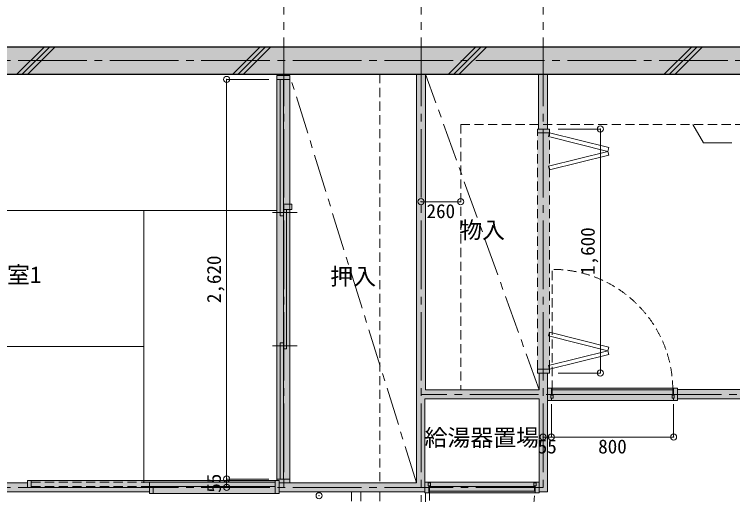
# Model space of a CAD drawing. Units: millimetres at full size, sheet at 1:50. Extents: x -9674 to 9699, y -6794 to 6791.
# Drawn here: x -643 to 4065, y 894 to 4044 of the extents above; entities that cross this region are included whole.
import ezdxf
from ezdxf.enums import TextEntityAlignment as Align

# ---------------------------------------------------------------- set-up
doc = ezdxf.new("R2010")
doc.units = ezdxf.units.MM
doc.header["$LTSCALE"] = 50
doc.header["$PDMODE"] = 32
doc.header["$PDSIZE"] = 40
for name, pattern in [('CHAIN1', [8, 5, -1, 1, -1]), ('CHAIN2', [12, 9, -1, 1, -1]), ('DASHED1', [1.8, 1.2, -0.6])]:
    doc.linetypes.add(name, pattern=pattern)
for name, color, linetype, lineweight in [('1-0_芯', 7, 'CHAIN2', 9), ('1-1_躯体', 2, 'Continuous', 25), ('1-2_間仕切', 3, 'Continuous', 18), ('1-3_建具', 3, 'Continuous', 18), ('1-4_仕上げ', 4, 'Continuous', 9), ('1-7_その他', 7, 'DASHED1', 9), ('1-8_ハッチ', 4, 'Continuous', 9), ('1-A_文字', 7, 'Continuous', 9), ('1-B_寸法', 7, 'Continuous', 9), ('1-C_梁', 7, 'DASHED1', 9)]:
    doc.layers.add(name, color=color, linetype=linetype, lineweight=lineweight)
doc.layers.add('4-0', color=1, linetype='Continuous')
doc.layers.add('4-2', color=4, linetype='Continuous')
doc.styles.add('ＭＳ ゴシック', font='')
doc.styles.get('ＭＳ ゴシック').set_extended_font_data('MS Gothic')

msp = doc.modelspace()

# ---------------------------------------------------------------- linework, layer by layer
at = {"layer": '1-0_芯'}
for p, q in [((1122.5, 4491.87), (1122.5, 941.87)), ((2022.5, 4491.87), (2022.5, -3188.13)), ((2822.5, 4491.87), (2822.5, 941.87)), ((-8417.5, 3741.87), (8192.5, 3741.87)), ((8192.5, 1551.87), (2022.5, 1551.87)), ((-8417.5, 941.87), (2822.5, 941.87))]:
    msp.add_line(p, q, dxfattribs=at)
at = {"layer": '1-1_躯体'}
msp.add_line((-6617.5, 3831.87), (5982.5, 3831.87), dxfattribs=at)
msp.add_lwpolyline([(-6617.5, 3651.87), (5982.5, 3651.87), (5982.5, 2901.85)], dxfattribs=at)
at = {"layer": '1-2_間仕切'}
for p, q in [((1092.5, 3651.87), (1092.5, 3641.87)), ((1152.5, 3651.87), (1152.5, 3641.87)), ((1992.5, 3651.87), (1992.5, 971.87)), ((2052.5, 3651.87), (2052.5, 1581.87)), ((2792.5, 3651.87), (2792.5, 3291.87)), ((2852.5, 3651.87), (2852.5, 3291.87)), ((2796.5, 1581.87), (2796.5, 1691.87)), ((2852.5, 1691.87), (2852.5, 1581.87)), ((2052.5, 1581.87), (2796.5, 1581.87)), ((5227.5, 1582.87), (3702.5, 1582.87)), ((2048.5, 1521.87), (2796.5, 1521.87)), ((2048.5, 1521.87), (2048.5, 911.87)), ((2796.5, 1521.87), (2796.5, 911.87)), ((2852.5, 1521.87), (2852.5, 911.87)), ((5227.5, 1521.87), (3702.5, 1521.87)), ((-2507.5, 971.87), (-557.5, 971.87)), ((-532.5, 941.87), (242.5, 941.87)), ((1092.5, 971.87), (1992.5, 971.87)), ((-2507.5, 911.87), (242.5, 911.87)), ((1092.5, 911.87), (2048.5, 911.87)), ((2796.5, 911.87), (2852.5, 911.87))]:
    msp.add_line(p, q, dxfattribs=at)
at = {"layer": '1-3_建具'}
for p, q in [((1162.5, 3641.87), (1162.5, 3616.87)), ((1162.5, 3616.87), (1077.5, 3616.87)), ((1100, 2723.54), (1100, 3616.87)), ((1120, 2723.54), (1120, 3616.87)), ((1100, 2723.54), (1120, 2723.54)), ((1100, 996.87), (1100, 1890.2)), ((1100, 1890.2), (1120, 1890.2)), ((1120, 1890.2), (1120, 996.87)), ((2852.5, 1591.87), (2852.5, 1511.87)), ((2852.5, 1591.87), (2877.5, 1591.87)), ((2877.5, 1546.87), (2877.5, 1591.87)), ((2882.5, 1551.87), (2882.5, 1581.87)), ((2882.5, 1581.87), (3672.5, 1581.87)), ((3672.5, 1581.87), (3672.5, 1551.87)), ((3677.5, 1546.87), (3677.5, 1591.87)), ((2852.5, 1511.87), (2877.5, 1511.87)), ((2872.5, 1546.87), (2887.5, 1546.87)), ((2872.5, 1526.87), (2872.5, 1546.87)), ((2887.5, 1526.87), (2872.5, 1526.87)), ((2877.5, 1526.87), (2877.5, 1511.87)), ((3672.5, 1551.87), (2882.5, 1551.87)), ((2887.5, 1546.87), (2887.5, 1526.87)), ((3667.5, 1546.87), (3667.5, 1526.87)), ((3682.5, 1546.87), (3667.5, 1546.87)), ((3682.5, 1526.87), (3667.5, 1526.87)), ((3677.5, 1526.87), (3677.5, 1511.87)), ((3677.5, 1511.87), (3702.5, 1511.87)), ((3682.5, 1546.87), (3682.5, 1526.87)), ((1162.5, 996.87), (1077.5, 996.87)), ((1077.5, 986.87), (1077.5, 996.87)), ((1162.5, 996.87), (1162.5, 971.87)), ((-557.5, 986.87), (-557.5, 941.87)), ((-532.5, 986.87), (-557.5, 986.87)), ((242.5, 941.87), (242.5, 901.87)), ((267.5, 941.87), (242.5, 941.87)), ((267.5, 941.87), (267.5, 901.87)), ((1092.5, 986.87), (1067.5, 986.87)), ((1067.5, 901.87), (1067.5, 986.87)), ((1092.5, 986.87), (1092.5, 901.87)), ((2068.5, 971.87), (2083.5, 971.87)), ((2068.5, 951.87), (2068.5, 971.87)), ((2068.5, 951.87), (2083.5, 951.87)), ((2073.5, 976.87), (2073.5, 971.87)), ((2073.5, 951.87), (2073.5, 906.87)), ((2078.5, 916.87), (2078.5, 946.87)), ((2766.5, 946.87), (2078.5, 946.87)), ((2083.5, 951.87), (2083.5, 971.87)), ((2761.5, 951.87), (2761.5, 971.87)), ((2776.5, 971.87), (2761.5, 971.87)), ((2776.5, 951.87), (2761.5, 951.87)), ((2766.5, 916.87), (2766.5, 946.87)), ((2771.5, 976.87), (2771.5, 971.87)), ((2771.5, 976.87), (2796.5, 976.87)), ((2771.5, 951.87), (2771.5, 906.87)), ((2776.5, 951.87), (2776.5, 971.87)), ((267.5, 901.87), (242.5, 901.87)), ((1092.5, 901.87), (1067.5, 901.87)), ((2073.5, 906.87), (2048.5, 906.87)), ((2078.5, 916.87), (2766.5, 916.87)), ((2771.5, 906.87), (2796.5, 906.87)), ((2796.5, 916.87), (2796.5, 906.87))]:
    msp.add_line(p, q, dxfattribs=at)
at = {"layer": '1-3_建具', "color": 7, "lineweight": 9}
for p, q in [((1077.5, 3616.87), (1077.5, 996.87)), ((1162.5, 996.87), (1162.5, 3616.87)), ((2785, 3291.87), (2785, 3266.87)), ((2865, 3291.87), (2785, 3291.87)), ((2865, 3266.87), (2785, 3266.87)), ((2858.94, 3242.62), (2865, 3266.87)), ((2865, 3291.87), (2865, 3266.87)), ((2858.94, 3048.59), (3246.99, 3145.6)), ((3253.06, 3121.35), (2865, 3024.33)), ((3246.99, 3145.6), (3253.06, 3121.35)), ((2858.94, 3048.59), (2865, 3024.33)), ((1210, 2743.54), (1050, 2743.54)), ((2858.94, 1935.15), (2865, 1959.4)), ((2858.94, 1935.15), (3246.99, 1838.14)), ((3253.06, 1862.39), (2865, 1959.4)), ((1210, 1870.2), (1050, 1870.2)), ((3246.99, 1838.14), (3253.06, 1862.39)), ((2858.94, 1741.12), (2865, 1716.87)), ((2865, 1716.87), (2865, 1691.87)), ((2865, 1691.87), (2785, 1691.87)), ((2877.5, 1591.87), (3677.5, 1591.87)), ((3677.5, 1511.87), (2877.5, 1511.87)), ((-557.5, 941.87), (-557.5, 966.87)), ((-532.5, 986.87), (-532.5, 941.87)), ((-532.5, 986.87), (1067.5, 986.87)), ((242.5, 976.87), (242.5, 946.87)), ((242.5, 976.87), (1067.5, 976.87)), ((242.5, 946.87), (1067.5, 946.87)), ((2073.5, 976.87), (2771.5, 976.87)), ((267.5, 901.87), (1067.5, 901.87)), ((2771.5, 906.87), (2073.5, 906.87))]:
    msp.add_line(p, q, dxfattribs=at)
at = {"layer": '1-3_建具', "color": 7, "linetype": 'DASHED1', "lineweight": 9}
for p, q in [((2785, 1716.87), (2785, 3266.87)), ((2865, 1716.87), (2865, 3266.87)), ((2882.5, 1581.87), (2882.5, 2371.87)), ((-532.5, 976.87), (242.5, 976.87)), ((-532.5, 946.87), (242.5, 946.87)), ((1567.5, 911.87), (1567.5, 61.87)), ((1627.5, 911.87), (1627.5, 61.87)), ((2078.5, 916.87), (2078.5, 228.87))]:
    msp.add_line(p, q, dxfattribs=at)
at = {"layer": '1-3_建具'}
for points in [[(1162.5, 3641.87), (1077.5, 3641.87), (1077.5, 3616.87)], [(1120, 2763.54), (1120, 1850.2), (1140, 1850.2), (1140, 2763.54)], [(3677.5, 1591.87), (3702.5, 1591.87), (3702.5, 1511.87)], [(-532.5, 986.87), (-532.5, 941.87), (-557.5, 941.87)], [(2073.5, 976.87), (2048.5, 976.87), (2048.5, 906.87)]]:
    msp.add_lwpolyline(points, dxfattribs=at)
at = {"layer": '1-3_建具', "color": 7, "lineweight": 9}
for points in [[(2858.94, 3242.62), (3246.99, 3145.6), (3253.06, 3169.85), (2865, 3266.87)], [(2858.94, 1741.12), (3246.99, 1838.14), (3253.06, 1813.88), (2865, 1716.87)], [(2865, 1716.87), (2785, 1716.87), (2785, 1691.87)]]:
    msp.add_lwpolyline(points, dxfattribs=at)
at = {"layer": '1-3_建具'}
msp.add_lwpolyline([(1120, 2798.54), (1175, 2798.54), (1175, 2763.54), (1120, 2763.54)], close=True, dxfattribs=at)
at = {"layer": '1-3_建具', "color": 7, "linetype": 'DASHED1', "lineweight": 9}
for centre, radius, start, end in [((2882.5, 1581.87), 790, 360, 90), ((2078.5, 916.87), 688, 270, 0)]:
    msp.add_arc(centre, radius, start, end, dxfattribs=at)
at = {"layer": '1-4_仕上げ'}
for p, q in [((-2412.5, 2758.54), (1077.5, 2758.54)), ((205, 971.87), (205, 2758.54)), ((-1540, 1865.2), (205, 1865.2))]:
    msp.add_line(p, q, dxfattribs=at)
at = {"layer": '1-7_その他', "color": 4, "linetype": 'CHAIN1'}
for p, q in [((1992.5, 971.87), (1162.5, 3641.87)), ((2796.5, 1581.87), (2052.5, 3651.87))]:
    msp.add_line(p, q, dxfattribs=at)
at = {"layer": '1-8_ハッチ'}
for p, q in [((-626.13, 3651.87), (-446.13, 3831.87)), ((-590.77, 3651.87), (-410.77, 3831.87)), ((-555.42, 3651.87), (-375.42, 3831.87)), ((788.09, 3651.87), (968.09, 3831.87)), ((823.44, 3651.87), (1003.44, 3831.87)), ((858.8, 3651.87), (1038.8, 3831.87)), ((2202.3, 3651.87), (2382.3, 3831.87)), ((2237.66, 3651.87), (2417.66, 3831.87)), ((2273.01, 3651.87), (2453.01, 3831.87)), ((3616.51, 3651.87), (3796.51, 3831.87)), ((3651.87, 3651.87), (3831.87, 3831.87)), ((3687.22, 3651.87), (3867.22, 3831.87))]:
    msp.add_line(p, q, dxfattribs=at)
at = {"layer": '1-A_文字'}
msp.add_lwpolyline([(3804.44, 3321.87), (3873.82, 3201.69), (4059.82, 3201.69)], dxfattribs=at)
at = {"layer": '1-B_寸法'}
for p, q in [((1025.83, 3616.87), (748.34, 3616.87)), ((748.34, 3616.87), (748.34, 996.87)), ((2921.61, 3291.87), (3198.46, 3291.87)), ((3198.46, 3291.87), (3198.46, 1691.87)), ((2022.5, 2815.27), (2282.5, 2815.27)), ((2921.61, 1691.87), (3198.46, 1691.87)), ((2877.5, 1487.86), (2877.5, 1271.87)), ((3677.5, 1487.86), (3677.5, 1271.87)), ((2877.5, 1271.87), (2822.5, 1271.87)), ((2877.5, 1271.87), (3677.5, 1271.87)), ((1025.83, 996.87), (748.34, 996.87)), ((748.34, 996.87), (748.34, 941.87))]:
    msp.add_line(p, q, dxfattribs=at)
at = {"layer": '1-B_寸法', "color": 3}
for p in [(748.34, 3616.87), (3198.46, 3291.87), (2022.5, 2815.27), (2282.5, 2815.27), (3198.46, 1691.87), (2822.5, 1271.87), (2877.5, 1271.87), (3677.5, 1271.87), (748.34, 996.87), (748.34, 941.87), (1354.37, 886.87)]:
    msp.add_point(p, dxfattribs=at)
at = {"layer": '1-C_梁'}
for p, q in [((1752.5, 3651.87), (1752.5, 971.87)), ((2282.5, 3321.87), (2282.5, 1581.87)), ((2282.5, 3321.87), (5947.5, 3321.87)), ((1752.5, 911.87), (1752.5, 61.87)), ((2052.5, 906.87), (2052.5, 66.87))]:
    msp.add_line(p, q, dxfattribs=at)
at = {"layer": '4-0'}
for points in [[(-6917.5, 3831.87), (6482.5, 3831.87), (-6617.5, 3651.87)], [(6482.5, 3831.87), (6182.5, 3651.87), (-6617.5, 3651.87)]]:
    msp.add_solid(points, dxfattribs=at)
at = {"layer": '4-2'}
for points in [[(1092.5, 3641.87), (1077.5, 3641.87), (1077.5, 996.87)], [(1092.5, 3641.87), (1077.5, 996.87), (1162.5, 996.87)], [(1152.5, 3651.87), (1092.5, 3651.87), (1092.5, 3641.87)], [(1092.5, 3641.87), (1152.5, 3641.87), (1152.5, 3651.87)], [(1092.5, 3641.87), (1162.5, 996.87), (1162.5, 3641.87)], [(2048.5, 911.87), (1992.5, 3651.87), (1992.5, 971.87)], [(1992.5, 3651.87), (2048.5, 911.87), (2048.5, 1521.87)], [(2052.5, 3651.87), (1992.5, 3651.87), (2048.5, 1521.87)], [(2048.5, 1521.87), (2052.5, 1581.87), (2052.5, 3651.87)], [(2785, 1691.87), (2852.5, 3291.87), (2852.5, 3651.87)], [(2792.5, 3291.87), (2785, 1691.87), (2852.5, 3651.87)], [(2852.5, 3651.87), (2792.5, 3651.87), (2792.5, 3291.87)], [(2785, 1691.87), (2865, 1691.87), (2865, 3291.87)], [(2785, 1691.87), (2865, 3291.87), (2852.5, 3291.87)], [(2792.5, 3291.87), (2785, 3291.87), (2785, 1691.87)], [(2796.5, 911.87), (2852.5, 911.87), (2852.5, 1691.87)], [(2796.5, 911.87), (2852.5, 1691.87), (2796.5, 1691.87)], [(2048.5, 1521.87), (2796.5, 1521.87), (2052.5, 1581.87)], [(2796.5, 1521.87), (2796.5, 1581.87), (2052.5, 1581.87)], [(2852.5, 1591.87), (2852.5, 1511.87), (3702.5, 1591.87), (3702.5, 1511.87)], [(3702.5, 1582.87), (3702.5, 1521.87), (5227.5, 1582.87), (5227.5, 1521.87)], [(1162.5, 996.87), (1077.5, 996.87), (1077.5, 986.87)], [(1162.5, 996.87), (1077.5, 986.87), (1092.5, 986.87)], [(1162.5, 996.87), (1092.5, 986.87), (1092.5, 971.87)], [(1162.5, 996.87), (1092.5, 971.87), (1162.5, 971.87)], [(-2507.5, 971.87), (-2507.5, 911.87), (242.5, 911.87)], [(242.5, 911.87), (-557.5, 971.87), (-2507.5, 971.87)], [(242.5, 911.87), (1092.5, 986.87), (-557.5, 986.87)], [(242.5, 911.87), (-557.5, 986.87), (-557.5, 971.87)], [(242.5, 911.87), (1092.5, 901.87), (1092.5, 986.87)], [(1092.5, 971.87), (1092.5, 911.87), (2048.5, 911.87)], [(2048.5, 911.87), (1992.5, 971.87), (1092.5, 971.87)], [(2048.5, 976.87), (2048.5, 906.87), (2796.5, 976.87), (2796.5, 906.87)], [(242.5, 911.87), (242.5, 901.87), (1092.5, 901.87)]]:
    msp.add_solid(points, dxfattribs=at)

# ---------------------------------------------------------------- texts
at = {"layer": '1-A_文字', "style": 'ＭＳ ゴシック'}
for s, p in [('物入', (2272.5, 2541.87)), ('和室1', (-841.04, 2248.43)), ('押入', (1427.5, 2236.87)), ('給湯器置場', (2045.7, 1180.16))]:
    msp.add_text(s, height=110, dxfattribs=at).set_placement(p, align=Align.BOTTOM_LEFT)
at = {"layer": '1-B_寸法', "style": 'ＭＳ ゴシック'}
for s, p in [('260', (2058.75, 2680.27)), ('55', (2787.5, 1136.87)), ('800', (3183.75, 1136.87))]:
    msp.add_text(s, height=91.64, dxfattribs=at).set_placement(p, align=Align.BOTTOM_LEFT)
for s, p in [('1,600', (3188.46, 2335.62)), ('2,620', (738.34, 2150.62)), ('55', (738.34, 906.87))]:
    msp.add_text(s, height=91.64, rotation=90, dxfattribs=at).set_placement(p, align=Align.BOTTOM_LEFT)

doc.saveas('drawing.dxf')
